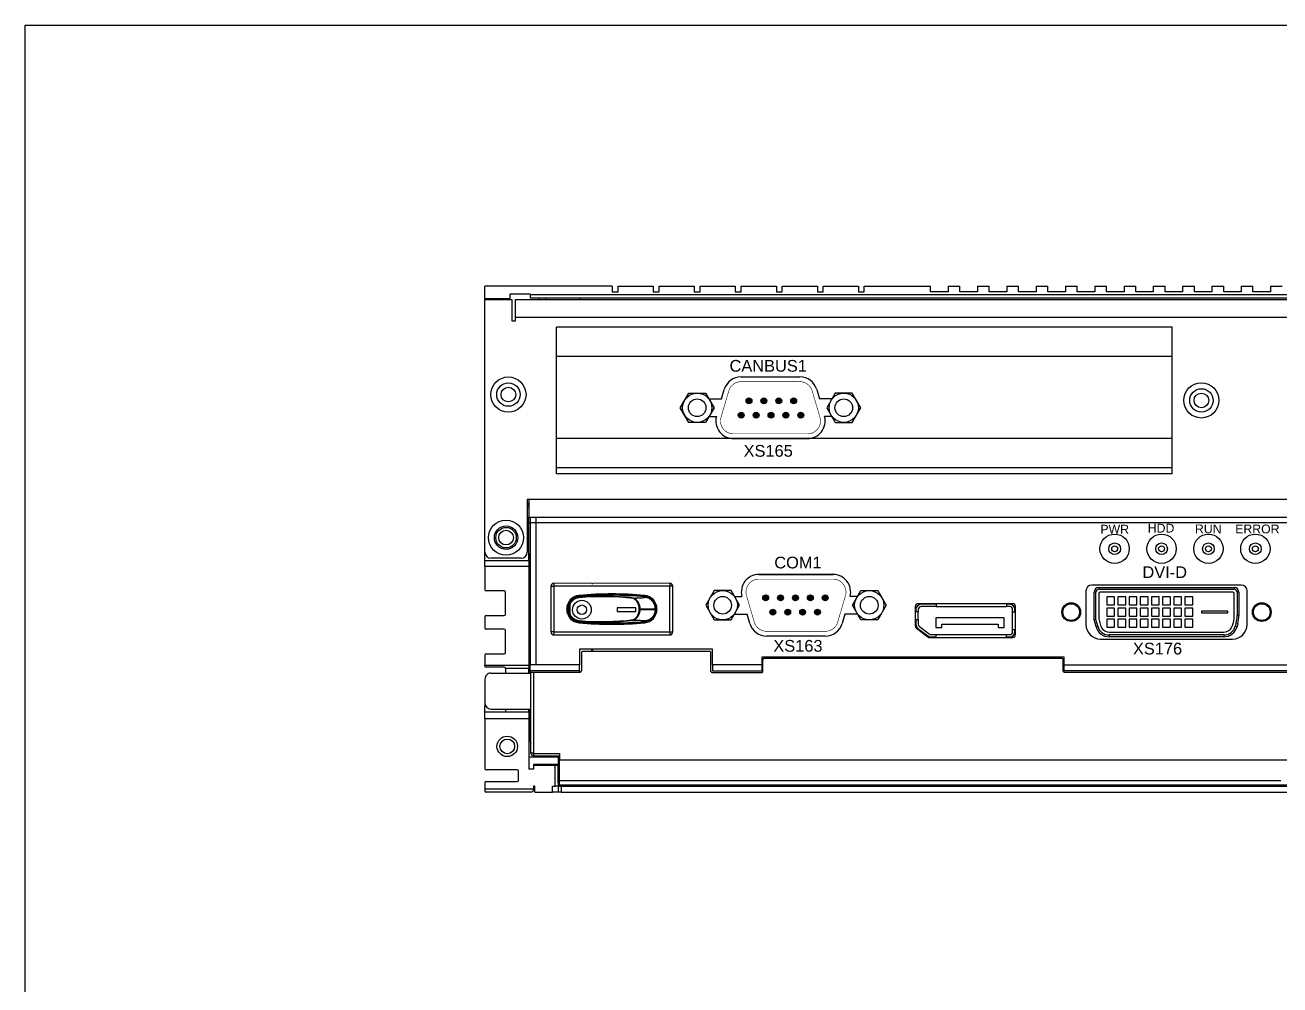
# Model space of a CAD drawing. Extents: x -2364 to 9601, y -871 to 1549.
# Drawn here: x -2363.9 to -2149.9, y 1113.9 to 1277.5 of the extents above; entities that cross this region are included whole.
import ezdxf

# ---------------------------------------------------------------- set-up
doc = ezdxf.new("R2010")
doc.units = 0
doc.layers.get('0').update_dxf_attribs({"linetype": 'CONTINUOUS'})

msp = doc.modelspace()

# ---------------------------------------------------------------- linework, layer by layer
at = {"color": 7, "linetype": 'Continuous'}
for p, q in [((-2263.75959, 1233.02491), (-2285.45959, 1233.02491)), ((-2285.45959, 1230.92491), (-2285.45959, 1233.02491)), ((-2263.75959, 1233.02491), (-2263.75959, 1232.02491)), ((-2262.75959, 1232.02491), (-2262.75959, 1233.02491)), ((-2262.75959, 1233.02491), (-2256.75959, 1233.02491)), ((-2256.75959, 1233.02491), (-2256.75959, 1232.02491)), ((-2255.75959, 1233.02491), (-2249.75959, 1233.02491)), ((-2255.75959, 1232.02491), (-2255.75959, 1233.02491)), ((-2249.75959, 1233.02491), (-2249.75959, 1232.02491)), ((-2248.75959, 1232.02491), (-2248.75959, 1233.02491)), ((-2248.75959, 1233.02491), (-2242.75959, 1233.02491)), ((-2242.75959, 1233.02491), (-2242.75959, 1232.02491)), ((-2241.75959, 1232.02491), (-2241.75959, 1233.02491)), ((-2241.75959, 1233.02491), (-2235.75959, 1233.02491)), ((-2235.75959, 1233.02491), (-2235.75959, 1232.02491)), ((-2234.75959, 1232.02491), (-2234.75959, 1233.02491)), ((-2234.75959, 1233.02491), (-2228.75959, 1233.02491)), ((-2228.75959, 1233.02491), (-2228.75959, 1232.02491)), ((-2227.75959, 1232.02491), (-2227.75959, 1233.02491)), ((-2227.75959, 1233.02491), (-2221.75959, 1233.02491)), ((-2221.75959, 1233.02491), (-2221.75959, 1232.02491)), ((-2220.75959, 1232.02491), (-2220.75959, 1233.02491)), ((-2220.75959, 1233.02491), (-2209.45959, 1233.02491)), ((-2209.45959, 1232.02491), (-2209.45959, 1233.02491)), ((-2206.45959, 1233.02491), (-2206.45959, 1232.02491)), ((-2206.45959, 1233.02491), (-2204.45959, 1233.02491)), ((-2204.45959, 1232.02491), (-2204.45959, 1233.02491)), ((-2201.45959, 1233.02491), (-2199.45959, 1233.02491)), ((-2201.45959, 1233.02491), (-2201.45959, 1232.02491)), ((-2199.45959, 1232.02491), (-2199.45959, 1233.02491)), ((-2196.45959, 1233.02491), (-2196.45959, 1232.02491)), ((-2196.45959, 1233.02491), (-2194.45959, 1233.02491)), ((-2194.45959, 1232.02491), (-2194.45959, 1233.02491)), ((-2191.45959, 1233.02491), (-2191.45959, 1232.02491)), ((-2191.45959, 1233.02491), (-2189.45959, 1233.02491)), ((-2189.45959, 1232.02491), (-2189.45959, 1233.02491)), ((-2186.45959, 1233.02491), (-2186.45959, 1232.02491)), ((-2186.45959, 1233.02491), (-2184.45959, 1233.02491)), ((-2184.45959, 1232.02491), (-2184.45959, 1233.02491)), ((-2181.45959, 1233.02491), (-2181.45959, 1232.02491)), ((-2181.45959, 1233.02491), (-2179.45959, 1233.02491)), ((-2179.45959, 1232.02491), (-2179.45959, 1233.02491)), ((-2176.45959, 1233.02491), (-2174.45959, 1233.02491)), ((-2176.45959, 1233.02491), (-2176.45959, 1232.02491)), ((-2174.45959, 1232.02491), (-2174.45959, 1233.02491)), ((-2171.45959, 1233.02491), (-2169.45959, 1233.02491)), ((-2171.45959, 1233.02491), (-2171.45959, 1232.02491)), ((-2169.45959, 1232.02491), (-2169.45959, 1233.02491)), ((-2166.45959, 1233.02491), (-2164.45959, 1233.02491)), ((-2166.45959, 1233.02491), (-2166.45959, 1232.02491)), ((-2164.45959, 1232.02491), (-2164.45959, 1233.02491)), ((-2161.45959, 1233.02491), (-2159.45959, 1233.02491)), ((-2161.45959, 1233.02491), (-2161.45959, 1232.02491)), ((-2159.45959, 1232.02491), (-2159.45959, 1233.02491)), ((-2156.45959, 1233.02491), (-2154.45959, 1233.02491)), ((-2156.45959, 1233.02491), (-2156.45959, 1232.02491)), ((-2154.45959, 1232.02491), (-2154.45959, 1233.02491)), ((-2151.45959, 1233.02491), (-2149.45959, 1233.02491)), ((-2151.45959, 1233.02491), (-2151.45959, 1232.02491)), ((-2285.45959, 1230.92491), (-2281.15959, 1230.92491)), ((-2285.45959, 1230.92491), (-2285.45959, 1230.72491)), ((-2285.45959, 1187.62491), (-2285.45959, 1230.72491)), ((-2285.45959, 1230.72491), (-2280.86259, 1230.72491)), ((-2281.15959, 1231.72491), (-2277.75959, 1231.72491)), ((-2281.15959, 1230.92491), (-2281.15959, 1231.72491)), ((-2281.15959, 1230.72491), (-2281.15959, 1230.92491)), ((-2280.86259, 1230.72491), (-2280.86259, 1227.12191)), ((-2280.25959, 1230.72491), (-2027.95959, 1230.72491)), ((-2280.25959, 1227.72491), (-2280.25959, 1230.72491)), ((-2277.75959, 1231.72491), (-2277.75959, 1231.52491)), ((-2028.15959, 1231.52491), (-2277.75959, 1231.52491)), ((-2277.75959, 1231.52491), (-2277.75959, 1231.02491)), ((-2277.75959, 1231.02491), (-2276.15959, 1231.02491)), ((-2276.15959, 1231.02491), (-2275.15959, 1231.02491)), ((-2275.15959, 1231.02491), (-2275.15959, 1230.72491)), ((-2275.15959, 1231.02491), (-2269.25959, 1231.02491)), ((-2269.25959, 1231.02491), (-2036.65959, 1231.02491)), ((-2269.25959, 1231.02491), (-2269.25959, 1230.72491)), ((-2263.75959, 1232.02491), (-2262.75959, 1232.02491)), ((-2256.75959, 1232.02491), (-2255.75959, 1232.02491)), ((-2249.75959, 1232.02491), (-2248.75959, 1232.02491)), ((-2242.75959, 1232.02491), (-2241.75959, 1232.02491)), ((-2235.75959, 1232.02491), (-2234.75959, 1232.02491)), ((-2228.75959, 1232.02491), (-2227.75959, 1232.02491)), ((-2221.75959, 1232.02491), (-2220.75959, 1232.02491)), ((-2206.45959, 1232.02491), (-2209.45959, 1232.02491)), ((-2201.45959, 1232.02491), (-2204.45959, 1232.02491)), ((-2196.45959, 1232.02491), (-2199.45959, 1232.02491)), ((-2191.45959, 1232.02491), (-2194.45959, 1232.02491)), ((-2186.45959, 1232.02491), (-2189.45959, 1232.02491)), ((-2181.45959, 1232.02491), (-2184.45959, 1232.02491)), ((-2176.45959, 1232.02491), (-2179.45959, 1232.02491)), ((-2171.45959, 1232.02491), (-2174.45959, 1232.02491)), ((-2166.45959, 1232.02491), (-2169.45959, 1232.02491)), ((-2161.45959, 1232.02491), (-2164.45959, 1232.02491)), ((-2156.45959, 1232.02491), (-2159.45959, 1232.02491)), ((-2151.45959, 1232.02491), (-2154.45959, 1232.02491)), ((-2280.86259, 1227.12191), (-2280.25959, 1227.12191)), ((-2280.25959, 1227.72491), (-2027.95959, 1227.72491)), ((-2280.25959, 1227.12191), (-2280.25959, 1227.72491)), ((-2273.25959, 1225.82391), (-2273.25959, 1226.02491)), ((-2273.05859, 1226.02491), (-2273.25959, 1226.02491)), ((-2273.25959, 1220.77491), (-2273.25959, 1225.82391)), ((-2168.46059, 1226.02491), (-2273.05859, 1226.02491)), ((-2168.25959, 1226.02491), (-2168.46059, 1226.02491)), ((-2168.25959, 1225.82391), (-2168.25959, 1226.02491)), ((-2168.25959, 1220.77491), (-2168.25959, 1225.82391)), ((-2273.25959, 1206.37491), (-2273.25959, 1220.77491)), ((-2168.25959, 1206.27491), (-2168.25959, 1220.77491)), ((-2273.25959, 1202.37491), (-2273.25959, 1206.37491)), ((-2168.25959, 1201.22591), (-2168.25959, 1206.27491)), ((-2273.25959, 1201.22591), (-2273.25959, 1202.37491)), ((-2273.25959, 1201.02491), (-2273.25959, 1201.22591)), ((-2273.05859, 1201.02491), (-2273.25959, 1201.02491)), ((-2168.46059, 1201.02491), (-2273.05859, 1201.02491)), ((-2168.25959, 1201.02491), (-2168.46059, 1201.02491)), ((-2168.25959, 1201.02491), (-2168.25959, 1201.22591)), ((-2278.25959, 1196.62491), (-2278.25959, 1195.32491)), ((-2277.95959, 1196.62491), (-2278.25959, 1196.62491)), ((-2031.56259, 1196.62491), (-2277.95959, 1196.62491)), ((-2277.95959, 1196.62491), (-2277.95959, 1196.02491)), ((-2278.25959, 1196.02491), (-2277.95959, 1196.02491)), ((-2278.15959, 1195.82491), (-2278.25959, 1195.82491)), ((-2278.25959, 1195.32491), (-2278.25959, 1187.62491)), ((-2277.95959, 1195.32491), (-2278.25959, 1195.32491)), ((-2277.95959, 1196.02491), (-2277.95959, 1195.62491)), ((-2277.95959, 1195.62491), (-2277.95959, 1195.32491)), ((-2277.95959, 1195.32491), (-2277.95959, 1193.62491)), ((-2277.95959, 1192.62491), (-2277.95959, 1193.62491)), ((-2277.95959, 1193.62491), (-2277.75959, 1193.62491)), ((-2277.95959, 1186.42491), (-2277.95959, 1192.62491)), ((-2277.95959, 1192.62491), (-2277.75959, 1192.62491)), ((-2277.75959, 1193.62491), (-2276.75959, 1193.62491)), ((-2277.75959, 1193.62491), (-2277.75959, 1192.62491)), ((-2277.75959, 1192.62491), (-2277.75959, 1168.42491)), ((-2276.75959, 1192.62491), (-2277.75959, 1192.62491)), ((-2276.75959, 1193.62491), (-2031.56259, 1193.62491)), ((-2276.75959, 1193.62491), (-2276.75959, 1192.62491)), ((-2028.15959, 1192.62491), (-2276.75959, 1192.62491)), ((-2276.75959, 1192.62491), (-2276.75959, 1168.42491)), ((-2285.45959, 1186.22491), (-2285.45959, 1187.62491)), ((-2285.45959, 1186.22491), (-2277.95959, 1186.22491)), ((-2285.45959, 1185.22491), (-2285.45959, 1186.22491)), ((-2279.25959, 1186.62491), (-2284.45959, 1186.62491)), ((-2277.95959, 1186.22491), (-2277.95959, 1186.42491)), ((-2277.95959, 1186.22491), (-2277.95959, 1185.22491)), ((-2277.95959, 1185.22491), (-2285.45959, 1185.22491)), ((-2285.45959, 1185.22491), (-2285.45959, 1181.22491)), ((-2277.95959, 1185.22491), (-2277.95959, 1182.82491)), ((-2277.95959, 1182.82491), (-2277.75959, 1182.82491)), ((-2277.95959, 1182.82491), (-2277.95959, 1168.39989)), ((-2274.218, 1181.83835), (-2274.218, 1174.03835)), ((-2274.218, 1181.83835), (-2273.718, 1181.83835)), ((-2267.25959, 1182.32491), (-2273.718, 1182.33835)), ((-2273.718, 1182.33835), (-2273.718, 1181.83835)), ((-2253.918, 1181.83835), (-2273.718, 1181.83835)), ((-2273.718, 1181.83835), (-2273.718, 1174.03835)), ((-2267.25959, 1182.32491), (-2267.05959, 1182.32491)), ((-2253.918, 1182.33835), (-2267.05959, 1182.32491)), ((-2253.918, 1182.33835), (-2253.918, 1181.83835)), ((-2253.918, 1174.03835), (-2253.918, 1181.83835)), ((-2253.418, 1181.83835), (-2253.918, 1181.83835)), ((-2253.418, 1174.03835), (-2253.418, 1181.83835)), ((-2156.45959, 1182.02491), (-2181.95959, 1182.02491)), ((-2180.7596, 1181.62491), (-2180.7596, 1181.32491)), ((-2180.7596, 1181.62491), (-2157.6596, 1181.62491)), ((-2157.6596, 1181.62491), (-2157.6596, 1181.32491)), ((-2282.15959, 1181.02491), (-2285.25959, 1181.02491)), ((-2281.95959, 1177.02491), (-2281.95959, 1180.82491)), ((-2269.4219, 1180.16695), (-2269.43121, 1180.26651)), ((-2269.41794, 1180.12454), (-2269.4219, 1180.16695)), ((-2269.40457, 1179.98161), (-2269.4091, 1180.03006)), ((-2258.23829, 1179.90834), (-2258.2269, 1180.03006)), ((-2258.21807, 1180.12454), (-2258.2141, 1180.16695)), ((-2258.20479, 1180.26651), (-2258.2141, 1180.16695)), ((-2182.95959, 1181.02491), (-2182.95959, 1175.32491)), ((-2181.2596, 1180.82491), (-2181.5596, 1180.82491)), ((-2181.5596, 1176.14541), (-2181.5596, 1180.82491)), ((-2181.2596, 1176.18491), (-2181.2596, 1180.82491)), ((-2180.7596, 1181.32491), (-2157.6596, 1181.32491)), ((-2180.7596, 1180.57491), (-2180.7596, 1176.25073)), ((-2157.9096, 1180.82491), (-2180.5096, 1180.82491)), ((-2179.4096, 1180.00491), (-2179.4096, 1178.65491)), ((-2178.0596, 1180.00491), (-2179.4096, 1180.00491)), ((-2178.0596, 1178.65491), (-2178.0596, 1180.00491)), ((-2177.5046, 1180.00491), (-2177.5046, 1178.65491)), ((-2176.1546, 1180.00491), (-2177.5046, 1180.00491)), ((-2176.1546, 1178.65491), (-2176.1546, 1180.00491)), ((-2175.5996, 1180.00491), (-2175.5996, 1178.65491)), ((-2174.2496, 1180.00491), (-2175.5996, 1180.00491)), ((-2174.2496, 1178.65491), (-2174.2496, 1180.00491)), ((-2173.6946, 1180.00491), (-2173.6946, 1178.65491)), ((-2172.3446, 1180.00491), (-2173.6946, 1180.00491)), ((-2172.3446, 1178.65491), (-2172.3446, 1180.00491)), ((-2170.4396, 1180.00491), (-2171.7896, 1180.00491)), ((-2171.7896, 1180.00491), (-2171.7896, 1178.65491)), ((-2170.4396, 1178.65491), (-2170.4396, 1180.00491)), ((-2169.8846, 1180.00491), (-2169.8846, 1178.65491)), ((-2168.5346, 1180.00491), (-2169.8846, 1180.00491)), ((-2168.5346, 1178.65491), (-2168.5346, 1180.00491)), ((-2166.6296, 1180.00491), (-2167.9796, 1180.00491)), ((-2167.9796, 1180.00491), (-2167.9796, 1178.65491)), ((-2166.6296, 1178.65491), (-2166.6296, 1180.00491)), ((-2164.7246, 1180.00491), (-2166.0746, 1180.00491)), ((-2166.0746, 1180.00491), (-2166.0746, 1178.65491)), ((-2164.7246, 1178.65491), (-2164.7246, 1180.00491)), ((-2157.6596, 1176.84317), (-2157.6596, 1180.57491)), ((-2157.1596, 1180.82491), (-2157.1596, 1176.84317)), ((-2156.8596, 1180.82491), (-2157.1596, 1180.82491)), ((-2156.8596, 1180.82491), (-2156.8596, 1176.84317)), ((-2155.45959, 1175.32491), (-2155.45959, 1181.02491)), ((-2271.40804, 1177.98642), (-2271.50804, 1177.98642)), ((-2271.50804, 1177.89027), (-2271.50804, 1177.98642)), ((-2271.40804, 1177.89027), (-2271.50804, 1177.89027)), ((-2271.40804, 1177.89027), (-2271.40804, 1177.98642)), ((-2271.36545, 1177.98642), (-2271.40804, 1177.98642)), ((-2271.36545, 1177.89027), (-2271.40804, 1177.89027)), ((-2271.36545, 1177.89027), (-2271.36545, 1177.98642)), ((-2271.27056, 1177.89027), (-2271.27056, 1177.98642)), ((-2271.27056, 1177.98642), (-2271.22796, 1177.98642)), ((-2271.27056, 1177.89027), (-2271.22796, 1177.89027)), ((-2271.22796, 1177.98642), (-2271.22796, 1177.89027)), ((-2271.12796, 1177.98642), (-2271.22796, 1177.98642)), ((-2271.22796, 1177.89027), (-2271.12796, 1177.89027)), ((-2271.12796, 1177.98642), (-2271.12796, 1177.89027)), ((-2270.918, 1178.85702), (-2271.00701, 1178.9026)), ((-2270.918, 1177.01967), (-2270.918, 1178.85702)), ((-2262.918, 1178.13835), (-2262.918, 1177.53835)), ((-2259.718, 1178.13835), (-2262.918, 1178.13835)), ((-2262.918, 1177.53835), (-2259.718, 1177.53835)), ((-2259.718, 1177.53835), (-2259.718, 1178.13835)), ((-2259.15682, 1177.89027), (-2259.15682, 1177.98642)), ((-2259.15682, 1177.98642), (-2259.04358, 1177.98642)), ((-2259.04358, 1177.89027), (-2259.15682, 1177.89027)), ((-2259.04358, 1177.98642), (-2259.04358, 1177.89027)), ((-2259.04358, 1177.98642), (-2256.4189, 1177.98642)), ((-2259.04358, 1177.89027), (-2256.4189, 1177.89027)), ((-2256.4189, 1177.89027), (-2256.4189, 1177.98642)), ((-2256.4189, 1177.98642), (-2256.36545, 1177.98642)), ((-2256.4189, 1177.89027), (-2256.36545, 1177.89027)), ((-2256.36545, 1177.89027), (-2256.36545, 1177.98642)), ((-2256.27056, 1177.98642), (-2256.22796, 1177.98642)), ((-2256.27056, 1177.89027), (-2256.27056, 1177.98642)), ((-2256.27056, 1177.89027), (-2256.22796, 1177.89027)), ((-2256.12796, 1177.98642), (-2256.22796, 1177.98642)), ((-2256.22796, 1177.89027), (-2256.22796, 1177.98642)), ((-2256.12796, 1177.89027), (-2256.22796, 1177.89027)), ((-2256.12796, 1177.98642), (-2256.12796, 1177.89027)), ((-2212.05959, 1178.35491), (-2212.05959, 1175.09275)), ((-2211.9596, 1177.47491), (-2212.05959, 1177.47491)), ((-2211.9596, 1177.85491), (-2211.9596, 1177.47491)), ((-2211.5596, 1177.47491), (-2211.9596, 1177.47491)), ((-2211.5596, 1177.85491), (-2211.5596, 1177.47491)), ((-2211.5596, 1176.18992), (-2211.5596, 1177.47491)), ((-2195.45959, 1178.85491), (-2211.55959, 1178.85491)), ((-2208.5096, 1178.75491), (-2211.0596, 1178.75491)), ((-2208.5096, 1178.35491), (-2211.0596, 1178.35491)), ((-2208.5096, 1178.85491), (-2208.5096, 1178.75491)), ((-2208.5096, 1178.75491), (-2208.5096, 1178.35491)), ((-2208.5096, 1178.35491), (-2196.5096, 1178.35491)), ((-2196.5096, 1178.85491), (-2196.5096, 1178.75491)), ((-2195.9596, 1178.75491), (-2196.5096, 1178.75491)), ((-2196.5096, 1178.75491), (-2196.5096, 1178.35491)), ((-2195.9596, 1178.35491), (-2196.5096, 1178.35491)), ((-2195.4596, 1177.47491), (-2195.4596, 1177.85491)), ((-2195.4596, 1174.47491), (-2195.4596, 1177.47491)), ((-2195.4596, 1177.47491), (-2195.0596, 1177.47491)), ((-2195.0596, 1177.47491), (-2195.0596, 1177.85491)), ((-2195.0596, 1177.47491), (-2194.95959, 1177.47491)), ((-2194.95959, 1173.59491), (-2194.95959, 1178.35491)), ((-2179.4096, 1178.65491), (-2178.0596, 1178.65491)), ((-2179.4096, 1178.09991), (-2179.4096, 1176.74991)), ((-2178.0596, 1178.09991), (-2179.4096, 1178.09991)), ((-2178.0596, 1176.74991), (-2178.0596, 1178.09991)), ((-2177.5046, 1178.65491), (-2176.1546, 1178.65491)), ((-2176.1546, 1178.09991), (-2177.5046, 1178.09991)), ((-2177.5046, 1178.09991), (-2177.5046, 1176.74991)), ((-2176.1546, 1176.74991), (-2176.1546, 1178.09991)), ((-2175.5996, 1178.65491), (-2174.2496, 1178.65491)), ((-2175.5996, 1178.09991), (-2175.5996, 1176.74991)), ((-2174.2496, 1178.09991), (-2175.5996, 1178.09991)), ((-2174.2496, 1176.74991), (-2174.2496, 1178.09991)), ((-2173.6946, 1178.65491), (-2172.3446, 1178.65491)), ((-2172.3446, 1178.09991), (-2173.6946, 1178.09991)), ((-2173.6946, 1178.09991), (-2173.6946, 1176.74991)), ((-2172.3446, 1176.74991), (-2172.3446, 1178.09991)), ((-2171.7896, 1178.65491), (-2170.4396, 1178.65491)), ((-2170.4396, 1178.09991), (-2171.7896, 1178.09991)), ((-2171.7896, 1178.09991), (-2171.7896, 1176.74991)), ((-2170.4396, 1176.74991), (-2170.4396, 1178.09991)), ((-2169.8846, 1178.65491), (-2168.5346, 1178.65491)), ((-2169.8846, 1178.09991), (-2169.8846, 1176.74991)), ((-2168.5346, 1178.09991), (-2169.8846, 1178.09991)), ((-2168.5346, 1176.74991), (-2168.5346, 1178.09991)), ((-2167.9796, 1178.65491), (-2166.6296, 1178.65491)), ((-2166.6296, 1178.09991), (-2167.9796, 1178.09991)), ((-2167.9796, 1178.09991), (-2167.9796, 1176.74991)), ((-2166.6296, 1176.74991), (-2166.6296, 1178.09991)), ((-2166.0746, 1178.65491), (-2164.7246, 1178.65491)), ((-2164.7246, 1178.09991), (-2166.0746, 1178.09991)), ((-2166.0746, 1178.09991), (-2166.0746, 1176.74991)), ((-2164.7246, 1176.74991), (-2164.7246, 1178.09991)), ((-2158.7596, 1177.57491), (-2163.2596, 1177.57491)), ((-2163.2596, 1177.57491), (-2163.2596, 1177.27491)), ((-2163.2596, 1177.27491), (-2158.7596, 1177.27491)), ((-2158.7596, 1177.27491), (-2158.7596, 1177.57491)), ((-2285.45959, 1176.62491), (-2285.45959, 1174.72491)), ((-2285.25959, 1176.82491), (-2282.15959, 1176.82491)), ((-2271.00701, 1176.97409), (-2270.918, 1177.01967)), ((-2269.4219, 1175.70975), (-2269.43121, 1175.61018)), ((-2269.41794, 1175.75215), (-2269.4219, 1175.70975)), ((-2269.40457, 1175.89509), (-2269.4091, 1175.84664)), ((-2258.23829, 1175.96836), (-2258.2269, 1175.84664)), ((-2258.21807, 1175.75215), (-2258.2141, 1175.70975)), ((-2258.20479, 1175.61018), (-2258.2141, 1175.70975)), ((-2212.05959, 1176.18992), (-2211.9596, 1176.18992)), ((-2211.9596, 1176.18992), (-2211.5596, 1176.18992)), ((-2211.9596, 1176.18992), (-2211.9596, 1175.34491)), ((-2211.9596, 1174.79275), (-2211.9596, 1175.34491)), ((-2211.5596, 1176.18992), (-2211.5596, 1175.34491)), ((-2208.53175, 1176.47491), (-2208.53175, 1174.79491)), ((-2196.89948, 1176.47491), (-2208.53175, 1176.47491)), ((-2207.53175, 1174.79491), (-2207.53175, 1175.39491)), ((-2207.53175, 1175.39491), (-2197.89948, 1175.39491)), ((-2197.89948, 1175.39491), (-2197.89948, 1174.79491)), ((-2196.89948, 1174.79491), (-2196.89948, 1176.47491)), ((-2181.23383, 1174.92962), (-2181.5596, 1176.14541)), ((-2180.94405, 1175.00727), (-2181.2596, 1176.18491)), ((-2180.94405, 1175.00727), (-2181.23383, 1174.92962)), ((-2180.7596, 1176.25073), (-2180.46108, 1175.13668)), ((-2179.4096, 1176.74991), (-2178.0596, 1176.74991)), ((-2178.0596, 1176.19491), (-2179.4096, 1176.19491)), ((-2179.4096, 1176.19491), (-2179.4096, 1174.84491)), ((-2178.0596, 1174.84491), (-2178.0596, 1176.19491)), ((-2177.5046, 1176.74991), (-2176.1546, 1176.74991)), ((-2176.1546, 1176.19491), (-2177.5046, 1176.19491)), ((-2177.5046, 1176.19491), (-2177.5046, 1174.84491)), ((-2176.1546, 1174.84491), (-2176.1546, 1176.19491)), ((-2175.5996, 1176.74991), (-2174.2496, 1176.74991)), ((-2175.5996, 1176.19491), (-2175.5996, 1174.84491)), ((-2174.2496, 1176.19491), (-2175.5996, 1176.19491)), ((-2174.2496, 1174.84491), (-2174.2496, 1176.19491)), ((-2173.6946, 1176.74991), (-2172.3446, 1176.74991)), ((-2173.6946, 1176.19491), (-2173.6946, 1174.84491)), ((-2172.3446, 1176.19491), (-2173.6946, 1176.19491)), ((-2172.3446, 1174.84491), (-2172.3446, 1176.19491)), ((-2171.7896, 1176.74991), (-2170.4396, 1176.74991)), ((-2170.4396, 1176.19491), (-2171.7896, 1176.19491)), ((-2171.7896, 1176.19491), (-2171.7896, 1174.84491)), ((-2170.4396, 1174.84491), (-2170.4396, 1176.19491)), ((-2169.8846, 1176.74991), (-2168.5346, 1176.74991)), ((-2169.8846, 1176.19491), (-2169.8846, 1174.84491)), ((-2168.5346, 1176.19491), (-2169.8846, 1176.19491)), ((-2168.5346, 1174.84491), (-2168.5346, 1176.19491)), ((-2167.9796, 1176.74991), (-2166.6296, 1176.74991)), ((-2166.6296, 1176.19491), (-2167.9796, 1176.19491)), ((-2167.9796, 1176.19491), (-2167.9796, 1174.84491)), ((-2166.6296, 1174.84491), (-2166.6296, 1176.19491)), ((-2166.0746, 1176.74991), (-2164.7246, 1176.74991)), ((-2164.7246, 1176.19491), (-2166.0746, 1176.19491)), ((-2166.0746, 1176.19491), (-2166.0746, 1174.84491)), ((-2164.7246, 1174.84491), (-2164.7246, 1176.19491)), ((-2157.95811, 1175.13668), (-2157.81293, 1175.67848)), ((-2157.32997, 1175.54908), (-2157.47514, 1175.00727)), ((-2157.47514, 1175.00727), (-2157.18536, 1174.92962)), ((-2157.04019, 1175.47143), (-2157.32997, 1175.54908)), ((-2157.04019, 1175.47143), (-2157.18536, 1174.92962)), ((-2156.8596, 1176.84317), (-2157.1596, 1176.84317)), ((-2282.15959, 1174.52491), (-2285.25959, 1174.52491)), ((-2281.95959, 1170.52491), (-2281.95959, 1174.32491)), ((-2273.718, 1174.03835), (-2274.218, 1174.03835)), ((-2273.718, 1174.03835), (-2253.918, 1174.03835)), ((-2273.718, 1174.03835), (-2273.718, 1173.53835)), ((-2273.718, 1173.53835), (-2253.918, 1173.53835)), ((-2253.918, 1174.03835), (-2253.418, 1174.03835)), ((-2253.918, 1174.03835), (-2253.918, 1173.53835)), ((-2211.86236, 1174.69483), (-2209.89376, 1173.19699)), ((-2211.5996, 1174.62491), (-2209.93293, 1173.37491)), ((-2211.3596, 1174.94491), (-2209.69293, 1173.69491)), ((-2209.591, 1173.09491), (-2195.45959, 1173.09491)), ((-2209.39293, 1173.59491), (-2208.5096, 1173.59491)), ((-2209.39293, 1173.19491), (-2208.5096, 1173.19491)), ((-2208.53175, 1174.79491), (-2207.53175, 1174.79491)), ((-2208.5096, 1173.19491), (-2208.5096, 1173.59491)), ((-2208.5096, 1173.59491), (-2196.5096, 1173.59491)), ((-2208.5096, 1173.09491), (-2208.5096, 1173.19491)), ((-2197.89948, 1174.79491), (-2196.89948, 1174.79491)), ((-2196.5096, 1173.19491), (-2196.5096, 1173.59491)), ((-2196.5096, 1173.59491), (-2195.9596, 1173.59491)), ((-2196.5096, 1173.09491), (-2196.5096, 1173.19491)), ((-2196.5096, 1173.19491), (-2195.9596, 1173.19491)), ((-2195.4596, 1174.09491), (-2195.4596, 1174.47491)), ((-2195.4596, 1174.47491), (-2195.0596, 1174.47491)), ((-2195.0596, 1174.47491), (-2194.95959, 1174.47491)), ((-2195.0596, 1174.09491), (-2195.0596, 1174.47491)), ((-2195.0596, 1174.09491), (-2195.0596, 1173.29491)), ((-2179.4096, 1174.84491), (-2178.0596, 1174.84491)), ((-2179.0122, 1174.02491), (-2159.40699, 1174.02491)), ((-2179.0122, 1173.52491), (-2179.0122, 1173.22491)), ((-2159.40699, 1173.52491), (-2179.0122, 1173.52491)), ((-2159.40699, 1173.22491), (-2179.0122, 1173.22491)), ((-2177.5046, 1174.84491), (-2176.1546, 1174.84491)), ((-2175.5996, 1174.84491), (-2174.2496, 1174.84491)), ((-2173.6946, 1174.84491), (-2172.3446, 1174.84491)), ((-2171.7896, 1174.84491), (-2170.4396, 1174.84491)), ((-2169.8846, 1174.84491), (-2168.5346, 1174.84491)), ((-2167.9796, 1174.84491), (-2166.6296, 1174.84491)), ((-2166.0746, 1174.84491), (-2164.7246, 1174.84491)), ((-2159.40699, 1173.52491), (-2159.40699, 1173.22491)), ((-2246.65959, 1171.12491), (-2269.35959, 1171.12491)), ((-2269.35959, 1171.12491), (-2269.35959, 1168.42491)), ((-2267.25959, 1170.69989), (-2267.25959, 1171.12491)), ((-2267.05959, 1170.69989), (-2267.05959, 1171.12491)), ((-2246.65959, 1168.42491), (-2246.65959, 1171.12491)), ((-2180.45959, 1172.82491), (-2157.95959, 1172.82491)), ((-2285.45959, 1170.12491), (-2285.45959, 1168.39989)), ((-2285.25959, 1170.32491), (-2282.15959, 1170.32491)), ((-2269.00959, 1170.49912), (-2269.00959, 1167.40065)), ((-2247.10959, 1170.69989), (-2268.80959, 1170.69989)), ((-2246.90959, 1167.30065), (-2246.90959, 1170.49912)), ((-2238.25959, 1169.72491), (-2238.25959, 1168.42491)), ((-2186.65959, 1169.72491), (-2238.25959, 1169.72491)), ((-2238.06959, 1167.30065), (-2238.06959, 1169.29912)), ((-2187.04959, 1169.49989), (-2237.86959, 1169.49989)), ((-2186.84959, 1167.40065), (-2186.84959, 1169.29912)), ((-2186.65959, 1168.42491), (-2186.65959, 1169.72491)), ((-2285.45959, 1168.22491), (-2285.45959, 1168.39989)), ((-2285.45959, 1168.39989), (-2277.95959, 1168.39989)), ((-2282.15959, 1168.02491), (-2285.25959, 1168.02491)), ((-2284.45959, 1167.01616), (-2277.65959, 1167.01616)), ((-2281.95959, 1167.79989), (-2281.95959, 1167.82491)), ((-2281.95959, 1167.79989), (-2281.95959, 1167.01616)), ((-2277.95959, 1167.79989), (-2281.95959, 1167.79989)), ((-2277.95959, 1168.39989), (-2277.95959, 1167.79989)), ((-2277.95959, 1167.7047), (-2277.95959, 1167.79989)), ((-2277.95959, 1167.01616), (-2277.95959, 1167.7047)), ((-2277.15794, 1168.42491), (-2277.75959, 1168.42491)), ((-2277.75959, 1167.42491), (-2277.75959, 1168.42491)), ((-2269.35959, 1167.42491), (-2277.75959, 1167.42491)), ((-2277.75959, 1167.01616), (-2277.75959, 1167.42491)), ((-2277.65959, 1167.01616), (-2277.65959, 1167.15614)), ((-2277.65959, 1160.89989), (-2277.65959, 1167.01616)), ((-2277.15959, 1167.19989), (-2277.15959, 1153.33071)), ((-2277.15959, 1167.19989), (-2269.20959, 1167.19989)), ((-2276.75959, 1168.42491), (-2277.15794, 1168.42491)), ((-2269.35959, 1168.42491), (-2276.75959, 1168.42491)), ((-2269.35959, 1167.42491), (-2269.35959, 1168.42491)), ((-2269.35959, 1167.42491), (-2269.35959, 1167.19989)), ((-2246.70959, 1167.09989), (-2238.26959, 1167.09989)), ((-2246.65959, 1168.42491), (-2246.65959, 1167.42491)), ((-2238.25959, 1168.42491), (-2246.65959, 1168.42491)), ((-2246.65959, 1167.42491), (-2238.25959, 1167.42491)), ((-2238.25959, 1168.42491), (-2238.25959, 1167.42491)), ((-2186.65959, 1167.42491), (-2186.65959, 1168.42491)), ((-2186.65959, 1168.42491), (-2028.15959, 1168.42491)), ((-2186.64959, 1167.19989), (-2186.65959, 1167.42491)), ((-2028.14989, 1167.41787), (-2186.65959, 1167.42491)), ((-2186.64959, 1167.19989), (-2028.75959, 1167.19989)), ((-2285.45959, 1166.01234), (-2285.45959, 1161.89989)), ((-2285.45959, 1161.89989), (-2285.45959, 1161.39989)), ((-2285.45959, 1160.39989), (-2285.45959, 1161.39989)), ((-2285.45959, 1159.19989), (-2285.45959, 1160.39989)), ((-2285.45959, 1160.39989), (-2281.95959, 1160.39989)), ((-2284.45959, 1160.89989), (-2277.65959, 1160.89989)), ((-2281.95959, 1160.89989), (-2281.95959, 1160.39989)), ((-2281.95959, 1160.39989), (-2277.95959, 1160.39989)), ((-2277.95959, 1160.39989), (-2277.95959, 1160.89989)), ((-2277.95959, 1160.39989), (-2277.95959, 1159.19989)), ((-2277.75959, 1155.72491), (-2277.75959, 1160.89989)), ((-2277.65958, 1153.60784), (-2277.65959, 1160.89989)), ((-2285.45959, 1159.19989), (-2285.45959, 1150.72491)), ((-2277.95959, 1159.19989), (-2285.45959, 1159.19989)), ((-2277.95959, 1159.19989), (-2277.95959, 1152.72491)), ((-2277.95959, 1152.72491), (-2277.15959, 1152.72491)), ((-2277.95959, 1152.72491), (-2277.95959, 1150.64645)), ((-2277.15959, 1153.33071), (-2277.15959, 1152.93071)), ((-2277.15959, 1153.33071), (-2272.75959, 1153.33071)), ((-2277.15959, 1152.72491), (-2277.15959, 1152.93071)), ((-2277.15959, 1152.93071), (-2272.75959, 1152.93071)), ((-2277.15959, 1152.72491), (-2272.95959, 1152.72491)), ((-2276.95959, 1152.72491), (-2276.95959, 1152.93071)), ((-2272.95959, 1152.72491), (-2272.95959, 1151.42491)), ((-2272.95959, 1152.72491), (-2272.75959, 1152.72491)), ((-2272.75959, 1153.33071), (-2272.75959, 1152.93071)), ((-2272.75959, 1152.93071), (-2272.75959, 1152.17848)), ((-2033.15959, 1152.17848), (-2272.75959, 1152.17848)), ((-2272.75959, 1151.12491), (-2272.75959, 1152.17848)), ((-2279.95959, 1150.52491), (-2285.25959, 1150.52491)), ((-2279.75959, 1148.72491), (-2279.75959, 1150.32491)), ((-2277.15959, 1150.64645), (-2277.95959, 1150.64645)), ((-2272.95959, 1151.42491), (-2277.15959, 1151.42491)), ((-2277.15959, 1151.42491), (-2277.15959, 1151.32491)), ((-2277.15959, 1151.32491), (-2277.15959, 1150.64645)), ((-2277.15959, 1151.32491), (-2273.45959, 1151.32491)), ((-2273.45959, 1147.72491), (-2273.45959, 1151.32491)), ((-2273.45959, 1151.32491), (-2272.95959, 1151.32491)), ((-2272.75959, 1151.42491), (-2272.95959, 1151.42491)), ((-2272.95959, 1148.32491), (-2272.95959, 1151.32491)), ((-2272.95959, 1151.32491), (-2272.75959, 1151.32491)), ((-2272.95959, 1151.12491), (-2272.75959, 1151.12491)), ((-2272.75959, 1148.71964), (-2272.75959, 1151.12491)), ((-2285.45959, 1148.32491), (-2285.45959, 1147.22491)), ((-2285.45959, 1147.22491), (-2285.45959, 1146.92491)), ((-2277.15959, 1147.22491), (-2285.45959, 1147.22491)), ((-2285.25959, 1148.52491), (-2279.95959, 1148.52491)), ((-2276.95959, 1147.72491), (-2277.15959, 1147.72491)), ((-2277.15959, 1147.72491), (-2277.15959, 1147.22491)), ((-2276.95959, 1146.72491), (-2276.95959, 1147.72491)), ((-2273.95959, 1146.72491), (-2273.95959, 1147.72491)), ((-2273.95959, 1147.72491), (-2273.45959, 1147.72491)), ((-2272.95959, 1147.72491), (-2273.45959, 1147.72491)), ((-2272.95959, 1148.32491), (-2272.95959, 1147.72491)), ((-2272.95959, 1148.32491), (-2272.75959, 1148.32491)), ((-2272.95959, 1147.72491), (-2272.45959, 1147.72491)), ((-2272.95959, 1147.72491), (-2272.95959, 1146.72491)), ((-2272.75959, 1148.71964), (-2268.95959, 1148.72491)), ((-2272.75959, 1148.32491), (-2272.75959, 1148.71964)), ((-2272.75959, 1147.96934), (-2272.75959, 1148.32491)), ((-2272.75959, 1147.96934), (-2033.15959, 1147.96934)), ((-2272.75959, 1147.88761), (-2272.75959, 1147.96934)), ((-2033.15959, 1147.88761), (-2272.75959, 1147.88761)), ((-2272.45959, 1147.72491), (-2272.45959, 1146.72491)), ((-2272.45959, 1147.72491), (-2269.65959, 1147.72491)), ((-2269.65959, 1147.72491), (-2269.65959, 1147.88761)), ((-2269.65959, 1147.72491), (-2269.15959, 1147.72491)), ((-2269.15959, 1147.88761), (-2269.15959, 1147.72491)), ((-2268.95959, 1147.82491), (-2269.15959, 1147.82491)), ((-2269.15959, 1147.72491), (-2268.95959, 1147.72491)), ((-2268.95959, 1148.72491), (-2264.20959, 1148.72491)), ((-2268.95959, 1147.72491), (-2268.95959, 1147.88761)), ((-2268.95959, 1147.72491), (-2124.15959, 1147.72491)), ((-2264.20959, 1148.72491), (-2259.70959, 1148.72491)), ((-2259.70959, 1148.72491), (-2154.20959, 1148.72491)), ((-2154.20959, 1148.72491), (-2149.70959, 1148.72491)), ((-2277.65959, 1146.72491), (-2285.25959, 1146.72491)), ((-2276.95959, 1146.72491), (-2273.95959, 1146.72491)), ((-2272.95959, 1146.72491), (-2273.95959, 1146.72491)), ((-2272.45959, 1146.72491), (-2272.95959, 1146.72491)), ((-2272.45959, 1146.72491), (-2033.45959, 1146.72491))]:
    msp.add_line(p, q, dxfattribs=at)
at = {"color": 2, "linetype": 'Continuous'}
for p, q in [((-2276.15959, 1230.72491), (-2276.15959, 1231.02491)), ((-2285.45959, 1161.39989), (-2285.32562, 1161.39989))]:
    msp.add_line(p, q, dxfattribs=at)
for p, q in [((-2168.25959, 1226.02491), (-2273.25959, 1226.02491)), ((-2273.25959, 1202.02491), (-2273.25959, 1226.02491)), ((-2168.25959, 1202.02491), (-2168.25959, 1226.02491)), ((-2168.25959, 1221.02491), (-2273.25959, 1221.02491)), ((-2241.76312, 1217.52491), (-2231.75607, 1217.52491)), ((-2252.14635, 1212.27491), (-2250.70297, 1214.77491)), ((-2250.70297, 1214.77491), (-2247.81622, 1214.77491)), ((-2247.81622, 1214.77491), (-2246.37284, 1212.27491)), ((-2247.23887, 1213.77491), (-2245.11077, 1213.77491)), ((-2245.11077, 1213.77491), (-2244.64122, 1215.37141)), ((-2228.87797, 1215.37141), (-2228.40842, 1213.77491)), ((-2226.28032, 1213.77491), (-2228.40842, 1213.77491)), ((-2225.70297, 1214.77491), (-2227.14635, 1212.27491)), ((-2222.81622, 1214.77491), (-2225.70297, 1214.77491)), ((-2221.37284, 1212.27491), (-2222.81622, 1214.77491)), ((-2250.70297, 1209.77491), (-2252.14635, 1212.27491)), ((-2246.37284, 1212.27491), (-2247.81622, 1209.77491)), ((-2227.14635, 1212.27491), (-2225.70297, 1209.77491)), ((-2222.81622, 1209.77491), (-2221.37284, 1212.27491)), ((-2247.81622, 1209.77491), (-2250.70297, 1209.77491)), ((-2247.23887, 1210.77491), (-2245.99139, 1210.77491)), ((-2226.28032, 1210.77491), (-2227.5278, 1210.77491)), ((-2225.70297, 1209.77491), (-2222.81622, 1209.77491)), ((-2168.25959, 1207.02491), (-2273.25959, 1207.02491)), ((-2230.43254, 1207.02491), (-2243.08665, 1207.02491)), ((-2243.08665, 1207.02491), (-2230.43254, 1207.02491)), ((-2168.25959, 1202.02491), (-2273.25959, 1202.02491)), ((-2226.08254, 1183.84491), (-2238.73665, 1183.84491)), ((-2238.73665, 1183.84491), (-2226.08254, 1183.84491)), ((-2246.35297, 1181.09491), (-2247.79635, 1178.59491)), ((-2243.46622, 1181.09491), (-2246.35297, 1181.09491)), ((-2242.02284, 1178.59491), (-2243.46622, 1181.09491)), ((-2242.88887, 1180.09491), (-2241.64139, 1180.09491)), ((-2221.93032, 1180.09491), (-2223.1778, 1180.09491)), ((-2222.79635, 1178.59491), (-2221.35297, 1181.09491)), ((-2221.35297, 1181.09491), (-2218.46622, 1181.09491)), ((-2218.46622, 1181.09491), (-2217.02284, 1178.59491)), ((-2247.79635, 1178.59491), (-2246.35297, 1176.09491)), ((-2243.46622, 1176.09491), (-2242.02284, 1178.59491)), ((-2221.35297, 1176.09491), (-2222.79635, 1178.59491)), ((-2217.02284, 1178.59491), (-2218.46622, 1176.09491)), ((-2246.35297, 1176.09491), (-2243.46622, 1176.09491)), ((-2242.88887, 1177.09491), (-2240.76077, 1177.09491)), ((-2240.29122, 1175.49841), (-2240.76077, 1177.09491)), ((-2224.05842, 1177.09491), (-2224.52797, 1175.49841)), ((-2221.93032, 1177.09491), (-2224.05842, 1177.09491)), ((-2218.46622, 1176.09491), (-2221.35297, 1176.09491)), ((-2227.40607, 1173.34491), (-2237.41312, 1173.34491))]:
    msp.add_line(p, q)
at = {"color": 7}
msp.add_lwpolyline([(-2363.89682, 1277.53039), (-2153.89682, 1277.53039), (-1943.89682, 1277.53039), (-1943.89682, 871.05011), (-2363.89682, 871.05011), (-2363.89682, 1277.53039)], dxfattribs=at)
for points in [[(-2230.43254, 1207.82491, 0.1, 0.1, 0), (-2243.08665, 1207.82491, 0.1, 0.1, -0.500705616), (-2245.19725, 1210.64567, 0.1, 0.1, 0), (-2243.87372, 1215.14567, 0.1, 0.1, -0.332706414), (-2241.76312, 1216.72491, 0.1, 0.1, 0), (-2231.75607, 1216.72491, 0.1, 0.1, -0.332706414), (-2229.64547, 1215.14567, 0.1, 0.1, 0), (-2228.32194, 1210.64567, 0.1, 0.1, -0.500705616)], [(-2238.73665, 1183.04491, 0.1, 0.1, 0), (-2226.08254, 1183.04491, 0.1, 0.1, -0.500705616), (-2223.97194, 1180.22414, 0.1, 0.1, 0), (-2225.29547, 1175.72414, 0.1, 0.1, -0.332706414), (-2227.40607, 1174.14491, 0.1, 0.1, 0), (-2237.41312, 1174.14491, 0.1, 0.1, -0.332706414), (-2239.52372, 1175.72414, 0.1, 0.1, 0), (-2240.84725, 1180.22414, 0.1, 0.1, -0.500705616)]]:
    msp.add_lwpolyline(points, format="xyseb", close=True)
at = {"const_width": 0.5}
for points in [[(-2240.67858, 1213.46589, 1), (-2240.17858, 1213.46589, 1)], [(-2238.13858, 1213.46589, 1), (-2237.63858, 1213.46589, 1)], [(-2235.59858, 1213.46589, 1), (-2235.09858, 1213.46589, 1)], [(-2233.05858, 1213.46589, 1), (-2232.55858, 1213.46589, 1)], [(-2242.00164, 1211.02491, 1), (-2241.50164, 1211.02491, 1)], [(-2239.46164, 1211.02491, 1), (-2238.96164, 1211.02491, 1)], [(-2236.92164, 1211.02491, 1), (-2236.42164, 1211.02491, 1)], [(-2234.38164, 1211.02491, 1), (-2233.88164, 1211.02491, 1)], [(-2231.84164, 1211.02491, 1), (-2231.34164, 1211.02491, 1)], [(-2237.32754, 1179.84491, 1), (-2237.82754, 1179.84491, 1)], [(-2234.78754, 1179.84491, 1), (-2235.28754, 1179.84491, 1)], [(-2232.24754, 1179.84491, 1), (-2232.74754, 1179.84491, 1)], [(-2229.70754, 1179.84491, 1), (-2230.20754, 1179.84491, 1)], [(-2227.16754, 1179.84491, 1), (-2227.66754, 1179.84491, 1)], [(-2236.11061, 1177.40393, 1), (-2236.61061, 1177.40393, 1)], [(-2233.57061, 1177.40393, 1), (-2234.07061, 1177.40393, 1)], [(-2231.03061, 1177.40393, 1), (-2231.53061, 1177.40393, 1)], [(-2228.49061, 1177.40393, 1), (-2228.99061, 1177.40393, 1)]]:
    msp.add_lwpolyline(points, format="xyb", close=True, dxfattribs=at)
at = {"color": 7, "linetype": 'Continuous'}
for centre, radius in [((-2281.45959, 1214.52491), 3), ((-2281.45959, 1214.52491), 2), ((-2281.45959, 1214.52491), 1.25), ((-2163.25959, 1213.52491), 3), ((-2163.25959, 1213.52491), 2), ((-2163.25959, 1213.52491), 1.25), ((-2281.85959, 1190.12491), 3), ((-2281.85959, 1190.12491), 2), ((-2281.85959, 1190.12491), 1.75), ((-2281.85959, 1190.12491), 1.25), ((-2268.918, 1177.83835), 1.6), ((-2268.918, 1177.83835), 0.8), ((-2185.45959, 1177.42491), 1.6), ((-2185.45959, 1177.42491), 1.425), ((-2152.9596, 1177.42491), 1.6), ((-2152.9596, 1177.42491), 1.425), ((-2281.65688, 1154.52491), 1.75), ((-2281.65688, 1154.52491), 1.25)]:
    msp.add_circle(centre, radius, dxfattribs=at)
for centre, radius in [((-2249.25959, 1212.27491), 2.5), ((-2249.25959, 1212.27491), 1.5), ((-2240.42858, 1213.46589), 0.5), ((-2237.88858, 1213.46589), 0.5), ((-2235.34858, 1213.46589), 0.5), ((-2232.80858, 1213.46589), 0.5), ((-2224.25959, 1212.27491), 2.5), ((-2224.25959, 1212.27491), 1.5), ((-2241.75164, 1211.02491), 0.5), ((-2239.21164, 1211.02491), 0.5), ((-2236.67164, 1211.02491), 0.5), ((-2234.13164, 1211.02491), 0.5), ((-2231.59164, 1211.02491), 0.5), ((-2178.05959, 1188.22491), 2.5), ((-2170.05959, 1188.22491), 2.5), ((-2162.05959, 1188.22491), 2.5), ((-2154.05959, 1188.22491), 2.5), ((-2178.05959, 1188.22491), 1), ((-2178.05959, 1188.22491), 0.5), ((-2170.05959, 1188.22491), 1), ((-2170.05959, 1188.22491), 0.5), ((-2162.05959, 1188.22491), 1), ((-2162.05959, 1188.22491), 0.5), ((-2154.05959, 1188.22491), 1), ((-2154.05959, 1188.22491), 0.5), ((-2244.90959, 1178.59491), 2.5), ((-2244.90959, 1178.59491), 1.5), ((-2237.57754, 1179.84491), 0.5), ((-2235.03754, 1179.84491), 0.5), ((-2232.49754, 1179.84491), 0.5), ((-2229.95754, 1179.84491), 0.5), ((-2227.41754, 1179.84491), 0.5), ((-2219.90959, 1178.59491), 2.5), ((-2219.90959, 1178.59491), 1.5), ((-2236.36061, 1177.40393), 0.5), ((-2233.82061, 1177.40393), 0.5), ((-2231.28061, 1177.40393), 0.5), ((-2228.74061, 1177.40393), 0.5)]:
    msp.add_circle(centre, radius)
for centre, start, end in [((-2241.76312, 1214.52491), 90, 163.6104597), ((-2231.75607, 1214.52491), 16.3895403, 90), ((-2243.08665, 1210.02491), 165.5224878, 270), ((-2230.43254, 1210.02491), 270, 14.4775122), ((-2238.73665, 1180.84491), 90, 194.4775122), ((-2226.08254, 1180.84491), 345.5224878, 90), ((-2237.41312, 1176.34491), 196.3895403, 270), ((-2227.40607, 1176.34491), 270, 343.6104597)]:
    msp.add_arc(centre, 3, start, end)
for centre, radius, start, end in [((-2278.15959, 1195.62491), 0.2, 0, 90), ((-2284.45959, 1187.62491), 1, 180, 270), ((-2279.25959, 1187.62491), 1, 270, 0), ((-2274.95959, 1186.42491), 3, 158.9605302, 180), ((-2273.718, 1181.83835), 0.5, 90, 180), ((-2253.918, 1181.83835), 0.5, 0, 90), ((-2181.95959, 1181.02491), 1, 90, 180), ((-2180.7596, 1180.82491), 0.8, 90, 180), ((-2157.6596, 1180.82491), 0.8, 0, 90), ((-2156.45959, 1181.02491), 1, 0, 90), ((-2285.25959, 1181.22491), 0.2, 180, 270), ((-2282.15959, 1180.82491), 0.2, 0, 90), ((-2269.218, 1177.98642), 2.29004, 95.3421716, 180), ((-2269.218, 1177.98642), 2.19004, 95.3421716, 180), ((-2269.218, 1177.98642), 2.14745, 95.3421716, 180), ((-2269.218, 1177.98642), 2.05255, 95.3421716, 180), ((-2269.22323, 1177.98289), 2.00693, 95.1843056, 152.7245658), ((-2269.23573, 1178.00357), 1.88637, 95.062854, 153.1004899), ((-2263.818, 1120.23835), 60.29004, 84.6578284, 95.3421716), ((-2263.818, 1120.23835), 60.19004, 84.6578284, 95.3421716), ((-2263.818, 1120.23835), 60.14745, 84.6578284, 95.3421716), ((-2263.818, 1120.23835), 60.05255, 84.6578284, 95.3421716), ((-2265.4591, 1135.08332), 45.07131, 83.1280076, 95.0220138), ((-2265.48308, 1135.47609), 44.5791, 83.112627, 95.0436022), ((-2258.418, 1177.98642), 2.05255, 0, 84.6578284), ((-2258.418, 1177.98642), 2.14745, 0, 84.6578284), ((-2258.418, 1177.98642), 2.19004, 0, 84.6578284), ((-2258.418, 1177.98642), 2.29004, 0, 84.6578284), ((-2180.7596, 1180.82491), 0.5, 90, 180), ((-2180.5096, 1180.57491), 0.25, 90, 180), ((-2157.9096, 1180.57491), 0.25, 0, 90), ((-2157.6596, 1180.82491), 0.5, 0, 90), ((-2269.22923, 1177.88005), 2.27884, 179.7430007, 264.9148277), ((-2269.22923, 1177.88005), 2.17884, 179.7312062, 264.9266222), ((-2269.22923, 1177.88005), 2.13625, 179.7258473, 264.9319811), ((-2269.22923, 1177.88005), 2.04136, 179.7131036, 264.9447248), ((-2269.23196, 1177.88691), 1.996, 179.9033679, 207.2144388), ((-2269.218, 1177.98642), 2.00996, 152.8821933, 180), ((-2269.23196, 1177.88691), 1.896, 179.8982739, 207.2195328), ((-2269.218, 1177.98642), 1.90996, 152.8821933, 180), ((-2258.418, 1177.89027), 2.05255, 275.3421716, 0), ((-2258.418, 1177.89027), 2.14745, 275.3421716, 0), ((-2258.418, 1177.89027), 2.19004, 275.3421716, 0), ((-2258.418, 1177.89027), 2.29004, 275.3421716, 0), ((-2211.55959, 1178.35491), 0.5, 90, 180), ((-2211.0596, 1177.85491), 0.9, 90, 180), ((-2211.0596, 1177.85491), 0.5, 90, 180), ((-2195.9596, 1177.85491), 0.9, 0, 90), ((-2195.9596, 1177.85491), 0.5, 0, 90), ((-2195.45959, 1178.35491), 0.5, 0, 90), ((-2285.25959, 1176.62491), 0.2, 90, 180), ((-2282.15959, 1177.02491), 0.2, 270, 0), ((-2269.23118, 1177.88199), 1.99446, 207.0786282, 265.0125004), ((-2269.23018, 1177.88132), 1.89504, 207.0447955, 264.7918607), ((-2263.818, 1235.63835), 60.29004, 264.6578284, 275.3421716), ((-2263.818, 1235.63835), 60.19004, 264.6578284, 275.3421716), ((-2263.818, 1235.63835), 60.14745, 264.6578284, 275.3421716), ((-2263.818, 1235.63835), 60.05255, 264.6578284, 275.3421716), ((-2265.4591, 1220.79337), 45.07131, 264.9779862, 276.8719924), ((-2265.48309, 1220.4006), 44.5791, 264.956404, 276.8873784), ((-2211.55959, 1175.09275), 0.5, 180, 232.7335981), ((-2211.0596, 1175.34491), 0.9, 180, 233.1301024), ((-2211.0596, 1175.34491), 0.5, 180, 233.1301024), ((-2180.45959, 1175.32491), 2.5, 180, 270), ((-2179.0122, 1175.52491), 2, 195, 270), ((-2179.0122, 1175.52491), 1.5, 195, 270), ((-2159.40699, 1175.52491), 1.5, 270, 345), ((-2159.40699, 1175.52491), 2, 270, 345), ((-2157.95959, 1175.32491), 2.5, 270, 0), ((-2162.1596, 1176.84317), 4.5, 345, 0), ((-2162.1596, 1176.84317), 5, 345, 0), ((-2162.1596, 1176.84317), 5.3, 345, 0), ((-2285.25959, 1174.72491), 0.2, 180, 270), ((-2282.15959, 1174.32491), 0.2, 0, 90), ((-2273.718, 1174.03835), 0.5, 180, 270), ((-2253.918, 1174.03835), 0.5, 270, 0), ((-2209.39293, 1174.09491), 0.9, 233.1301024, 270), ((-2209.591, 1173.59491), 0.5, 232.7335981, 270), ((-2209.39293, 1174.09491), 0.5, 233.1301024, 270), ((-2195.9596, 1174.09491), 0.5, 270, 0), ((-2195.9596, 1174.09491), 0.9, 270, 0), ((-2195.45959, 1173.59491), 0.5, 270, 0), ((-2179.0122, 1175.52491), 2.3, 195, 270), ((-2159.40699, 1175.52491), 2.3, 270, 345), ((-2285.25959, 1170.12491), 0.2, 90, 180), ((-2282.15959, 1170.52491), 0.2, 270, 0), ((-2268.80921, 1170.4995), 0.20038, 90.1090133, 180.1094298), ((-2247.10998, 1170.4995), 0.20038, 359.8905702, 89.8909867), ((-2237.86921, 1169.2995), 0.20038, 90.1090133, 180.1094298), ((-2187.04998, 1169.2995), 0.20038, 359.8905702, 89.8909867), ((-2284.45769, 1166.01425), 1.00191, 90.1090133, 180.1094298), ((-2285.25959, 1168.22491), 0.2, 180, 270), ((-2282.15959, 1167.82491), 0.2, 0, 90), ((-2276.95959, 1167.7047), 1, 180, 216.8698976), ((-2269.20998, 1167.40027), 0.20038, 270.1090133, 0.1094298), ((-2246.70921, 1167.30027), 0.20038, 179.8905702, 269.8909867), ((-2238.26998, 1167.30027), 0.20038, 270.1090133, 0.1094298), ((-2186.64921, 1167.40027), 0.20038, 179.8905702, 269.8909867), ((-2284.45959, 1161.89989), 1, 180, 270), ((-2275.75959, 1155.72491), 2, 180, 198.1948723), ((-2285.25959, 1150.72491), 0.2, 180, 270), ((-2279.95959, 1150.32491), 0.2, 0, 90), ((-2285.25959, 1148.32491), 0.2, 90, 180), ((-2279.95959, 1148.72491), 0.2, 270, 0), ((-2277.65959, 1147.22491), 0.5, 270, 0), ((-2285.25959, 1146.92491), 0.2, 180, 270)]:
    msp.add_arc(centre, radius, start, end, dxfattribs=at)
for points in [[(-2269.4022, 1179.88259), (-2269.4048, 1179.91814), (-2269.40615, 1179.94903), (-2269.40477, 1179.97754), (-2269.40457, 1179.98161)], [(-2260.13725, 1179.7335), (-2260.13109, 1179.7544), (-2260.11228, 1179.79531), (-2260.09818, 1179.81065), (-2260.06625, 1179.83084)], [(-2259.15682, 1177.98642), (-2259.22356, 1178.53229), (-2259.4181, 1179.03047), (-2259.7299, 1179.44253), (-2260.13725, 1179.7335)], [(-2260.06625, 1179.83084), (-2259.50755, 1179.83781), (-2259.00478, 1179.8511), (-2258.57197, 1179.87302), (-2258.23829, 1179.90834)], [(-2260.06625, 1179.83084), (-2259.85198, 1179.69669), (-2259.65166, 1179.52791), (-2259.47289, 1179.32494), (-2259.32195, 1179.09348), (-2259.11509, 1178.56586), (-2259.04358, 1177.98642)], [(-2256.4189, 1177.98642), (-2256.42417, 1178.13187), (-2256.44698, 1178.32034), (-2256.49782, 1178.54252), (-2256.58719, 1178.78905), (-2256.71512, 1179.03298), (-2256.84968, 1179.22537), (-2256.97195, 1179.36624), (-2257.06303, 1179.45563), (-2257.13226, 1179.51686), (-2257.27075, 1179.6227), (-2257.4722, 1179.74617), (-2257.7303, 1179.86026), (-2257.89557, 1179.90865), (-2258.01067, 1179.92676), (-2258.08131, 1179.92761), (-2258.1132, 1179.92427), (-2258.17707, 1179.91754), (-2258.23829, 1179.90834)], [(-2260.13725, 1176.14319), (-2259.73097, 1176.43274), (-2259.41963, 1176.84345), (-2259.22407, 1177.34307), (-2259.15682, 1177.89027)], [(-2259.04358, 1177.89027), (-2259.1143, 1177.31295), (-2259.32001, 1176.78672), (-2259.64745, 1176.35236), (-2260.06625, 1176.04586)], [(-2256.4189, 1177.89027), (-2256.43798, 1177.6147), (-2256.49446, 1177.34593), (-2256.58719, 1177.08764), (-2256.71488, 1176.84412), (-2256.87467, 1176.62034), (-2257.06303, 1176.42106), (-2257.13226, 1176.35983), (-2257.27075, 1176.25399), (-2257.4722, 1176.13053), (-2257.7303, 1176.01644), (-2257.89557, 1175.96804), (-2258.01067, 1175.94994), (-2258.08131, 1175.94908), (-2258.1132, 1175.95242), (-2258.17707, 1175.95915), (-2258.23829, 1175.96836)], [(-2269.40457, 1175.89509), (-2269.40477, 1175.89916), (-2269.40615, 1175.92767), (-2269.4048, 1175.95856), (-2269.4022, 1175.99411)], [(-2260.06625, 1176.04586), (-2260.09803, 1176.06373), (-2260.10855, 1176.07549), (-2260.13062, 1176.12155), (-2260.13725, 1176.14319)], [(-2260.06625, 1176.04586), (-2259.50755, 1176.03888), (-2259.00478, 1176.02559), (-2258.57197, 1176.00368), (-2258.23829, 1175.96836)], [(-2181.2596, 1176.18491), (-2181.30353, 1176.17912), (-2181.34746, 1176.17334), (-2181.4449, 1176.16051), (-2181.5596, 1176.14541)], [(-2277.65959, 1167.15614), (-2277.64814, 1167.16284), (-2277.63668, 1167.16955), (-2277.5796, 1167.17973), (-2277.51315, 1167.18707), (-2277.4332, 1167.19274), (-2277.34364, 1167.19681), (-2277.25058, 1167.19915), (-2277.15959, 1167.19989)], [(-2277.15959, 1153.33071), (-2277.25058, 1153.33549), (-2277.34364, 1153.35072), (-2277.43318, 1153.37722), (-2277.51315, 1153.4142), (-2277.57806, 1153.45981), (-2277.62449, 1153.51085), (-2277.65123, 1153.56291), (-2277.65958, 1153.60784)], [(-2277.15959, 1152.93071), (-2277.16858, 1152.93084), (-2277.17757, 1152.93097), (-2277.32109, 1152.96274), (-2277.44691, 1153.03781), (-2277.54802, 1153.15552), (-2277.63654, 1153.36601), (-2277.65958, 1153.60784)]]:
    msp.add_spline(points, degree=3, dxfattribs=at)

# ---------------------------------------------------------------- texts
at = {"width": 20}
for s, insert, char_height, attachment_point in [('\\fArial|b0|i0|c0|p34;CANBUS1', (-2237.1477, 1218.39473), 2, 8), ('\\fArial|b0|i0|c0|p34;XS165', (-2237.1477, 1203.89685), 2, 8), ('\\fArial|b0|i0|c0|p34;PWR', (-2178.05134, 1191.56377), 1.5, 5), ('\\fArial|b0|i0|c0|p34;HDD', (-2170.14072, 1191.74228), 1.5, 5), ('\\fArial|b0|i0|c0|p34;RUN', (-2162.09124, 1191.60399), 1.5, 5), ('\\fArial|b0|i0|c0|p34;ERROR', (-2153.71794, 1191.59209), 1.5, 5), ('\\fArial|b0|i0|c0|p34;COM1', (-2232.0747, 1184.85089), 2, 8), ('\\fArial|b0|i0|c0|p34;DVI-D', (-2169.51809, 1183.22874), 2, 8), ('{\\fArial|b0|i0|c0|p34;XS163}', (-2232.0747, 1170.6459), 2, 8), ('{\\fArial|b0|i0|c0|p34;XS176}', (-2170.74514, 1170.17516), 2, 8)]:
    msp.add_mtext(s, dxfattribs=dict(at, insert=insert, char_height=char_height, attachment_point=attachment_point))

doc.saveas('drawing.dxf')
